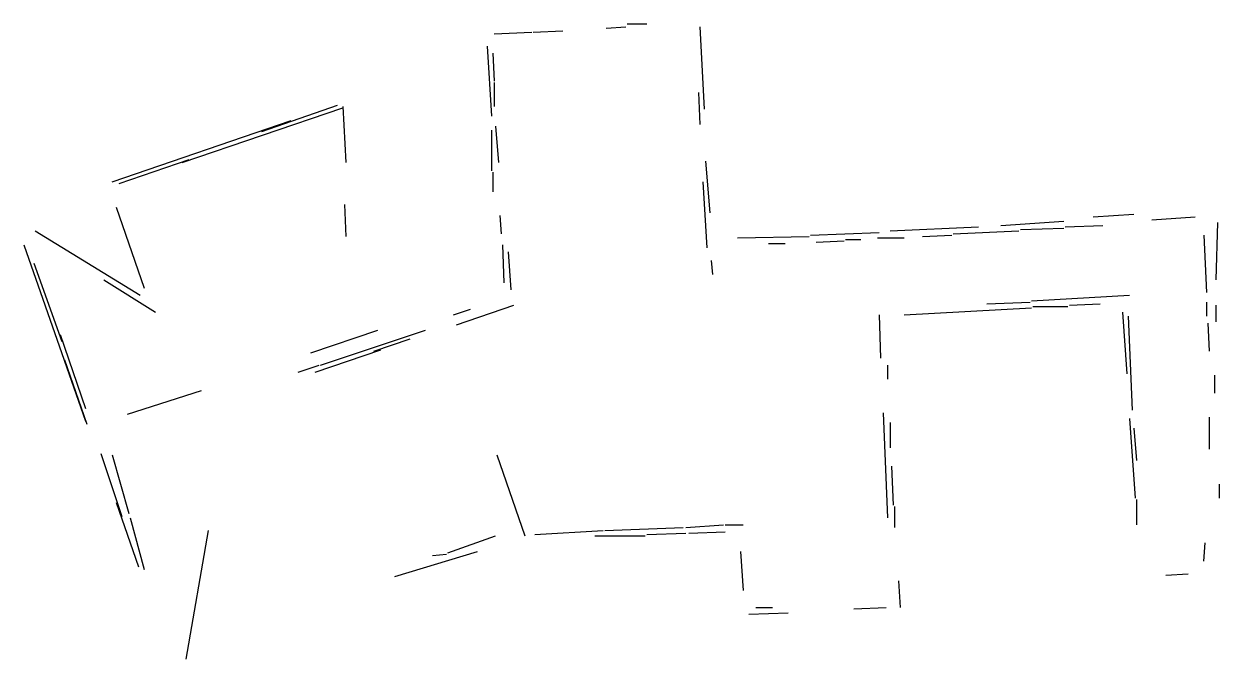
# Model space of a CAD drawing. Header units: metres. Extents: x -8.97 to -0.43, y -10.42 to -5.88.
import ezdxf

# ---------------------------------------------------------------- set-up
doc = ezdxf.new("R2010")
doc.units = ezdxf.units.M

msp = doc.modelspace()

# ---------------------------------------------------------------- linework, layer by layer
for p, q in [((-4.66, -5.88), (-4.52, -5.88)), ((-5.61, -5.95), (-5.34, -5.94)), ((-5.33, -5.94), (-5.12, -5.93)), ((-4.81, -5.91), (-4.67, -5.9)), ((-4.14, -5.9), (-4.11, -6.49)), ((-5.66, -6.04), (-5.63, -6.54)), ((-5.62, -6.09), (-5.61, -6.29)), ((-5.61, -6.3), (-5.61, -6.47)), ((-4.15, -6.37), (-4.14, -6.6)), ((-7.84, -6.87), (-6.69, -6.48)), ((-7.27, -6.65), (-6.73, -6.46)), ((-6.69, -6.47), (-6.67, -6.87)), ((-8.34, -7.01), (-7.06, -6.57)), ((-5.63, -6.64), (-5.63, -6.93)), ((-5.6, -6.61), (-5.58, -6.87)), ((-8.29, -7.02), (-7.79, -6.85)), ((-4.1, -6.86), (-4.07, -7.23)), ((-5.62, -6.94), (-5.62, -7.08)), ((-4.12, -7.01), (-4.09, -7.48)), ((-6.68, -7.17), (-6.67, -7.4)), ((-8.31, -7.19), (-8.11, -7.77)), ((-5.57, -7.25), (-5.56, -7.38)), ((-1.33, -7.26), (-1.04, -7.24)), ((-2.78, -7.36), (-2.15, -7.33)), ((-1.99, -7.32), (-1.54, -7.29)), ((-1.85, -7.35), (-1.54, -7.34)), ((-1.53, -7.33), (-1.26, -7.32)), ((-0.91, -7.28), (-0.6, -7.26)), ((-0.45, -7.71), (-0.44, -7.3)), ((-8.89, -7.36), (-8.14, -7.82)), ((-3.87, -7.41), (-3.36, -7.4)), ((-3.35, -7.39), (-2.86, -7.37)), ((-3.1, -7.42), (-2.99, -7.42)), ((-2.87, -7.41), (-2.68, -7.41)), ((-2.55, -7.4), (-2.34, -7.39)), ((-2.33, -7.38), (-1.86, -7.36)), ((-0.54, -7.39), (-0.52, -7.8)), ((-8.97, -7.46), (-8.53, -8.72)), ((-5.55, -7.46), (-5.54, -7.73)), ((-5.51, -7.51), (-5.49, -7.78)), ((-3.65, -7.45), (-3.53, -7.45)), ((-3.31, -7.44), (-3.11, -7.43)), ((-8.9, -7.59), (-8.7, -8.15)), ((-4.06, -7.57), (-4.05, -7.67)), ((-8.4, -7.71), (-8.03, -7.94)), ((-1.77, -7.86), (-1.07, -7.82)), ((-5.9, -7.96), (-5.78, -7.92)), ((-5.88, -8.03), (-5.47, -7.89)), ((-2.68, -7.96), (-1.77, -7.91)), ((-2.09, -7.88), (-1.78, -7.87)), ((-1.76, -7.9), (-1.51, -7.9)), ((-1.5, -7.89), (-1.28, -7.88)), ((-1.12, -7.94), (-1.09, -8.38)), ((-0.52, -7.87), (-0.52, -7.97)), ((-0.45, -8.01), (-0.45, -7.89)), ((-2.86, -7.96), (-2.85, -8.27)), ((-1.08, -7.97), (-1.05, -8.64)), ((-0.51, -8.02), (-0.5, -8.22)), ((-8.71, -8.1), (-8.53, -8.63)), ((-6.92, -8.23), (-6.44, -8.07)), ((-6.85, -8.32), (-6.1, -8.07)), ((-6.47, -8.22), (-6.21, -8.13)), ((-8.68, -8.28), (-8.52, -8.74)), ((-6.89, -8.37), (-6.42, -8.21)), ((-7.01, -8.37), (-6.86, -8.32)), ((-2.8, -8.32), (-2.8, -8.42)), ((-0.46, -8.52), (-0.46, -8.39)), ((-8.23, -8.67), (-7.7, -8.5)), ((-2.83, -8.66), (-2.8, -9.41)), ((-1.07, -8.7), (-1.03, -9.27)), ((-0.5, -8.69), (-0.5, -8.92)), ((-2.78, -8.73), (-2.78, -8.91)), ((-1.04, -8.77), (-1.02, -9)), ((-8.42, -8.95), (-8.27, -9.4)), ((-8.34, -8.96), (-8.22, -9.38)), ((-5.59, -8.96), (-5.39, -9.54)), ((-2.77, -9.04), (-2.76, -9.32)), ((-0.43, -9.17), (-0.43, -9.27)), ((-8.31, -9.3), (-8.15, -9.76)), ((-1.02, -9.28), (-1.02, -9.46)), ((-2.75, -9.33), (-2.75, -9.48)), ((-8.21, -9.41), (-8.11, -9.78)), ((-4.24, -9.48), (-3.97, -9.46)), ((-3.96, -9.46), (-3.83, -9.46)), ((-7.81, -10.42), (-7.65, -9.5)), ((-5.94, -9.66), (-5.6, -9.54)), ((-5.32, -9.53), (-4.83, -9.5)), ((-4.89, -9.54), (-4.53, -9.54)), ((-4.82, -9.5), (-4.26, -9.48)), ((-4.52, -9.53), (-4.24, -9.52)), ((-4.22, -9.52), (-3.96, -9.51)), ((-6.32, -9.83), (-5.73, -9.65)), ((-3.85, -9.65), (-3.83, -9.93)), ((-0.54, -9.72), (-0.53, -9.59)), ((-6.05, -9.68), (-5.95, -9.67)), ((-0.81, -9.82), (-0.65, -9.81)), ((-2.72, -9.86), (-2.71, -10.05)), ((-3.74, -10.05), (-3.62, -10.05)), ((-3.04, -10.06), (-2.81, -10.05)), ((-3.79, -10.1), (-3.51, -10.09))]:
    msp.add_line(p, q)

doc.saveas('drawing.dxf')
